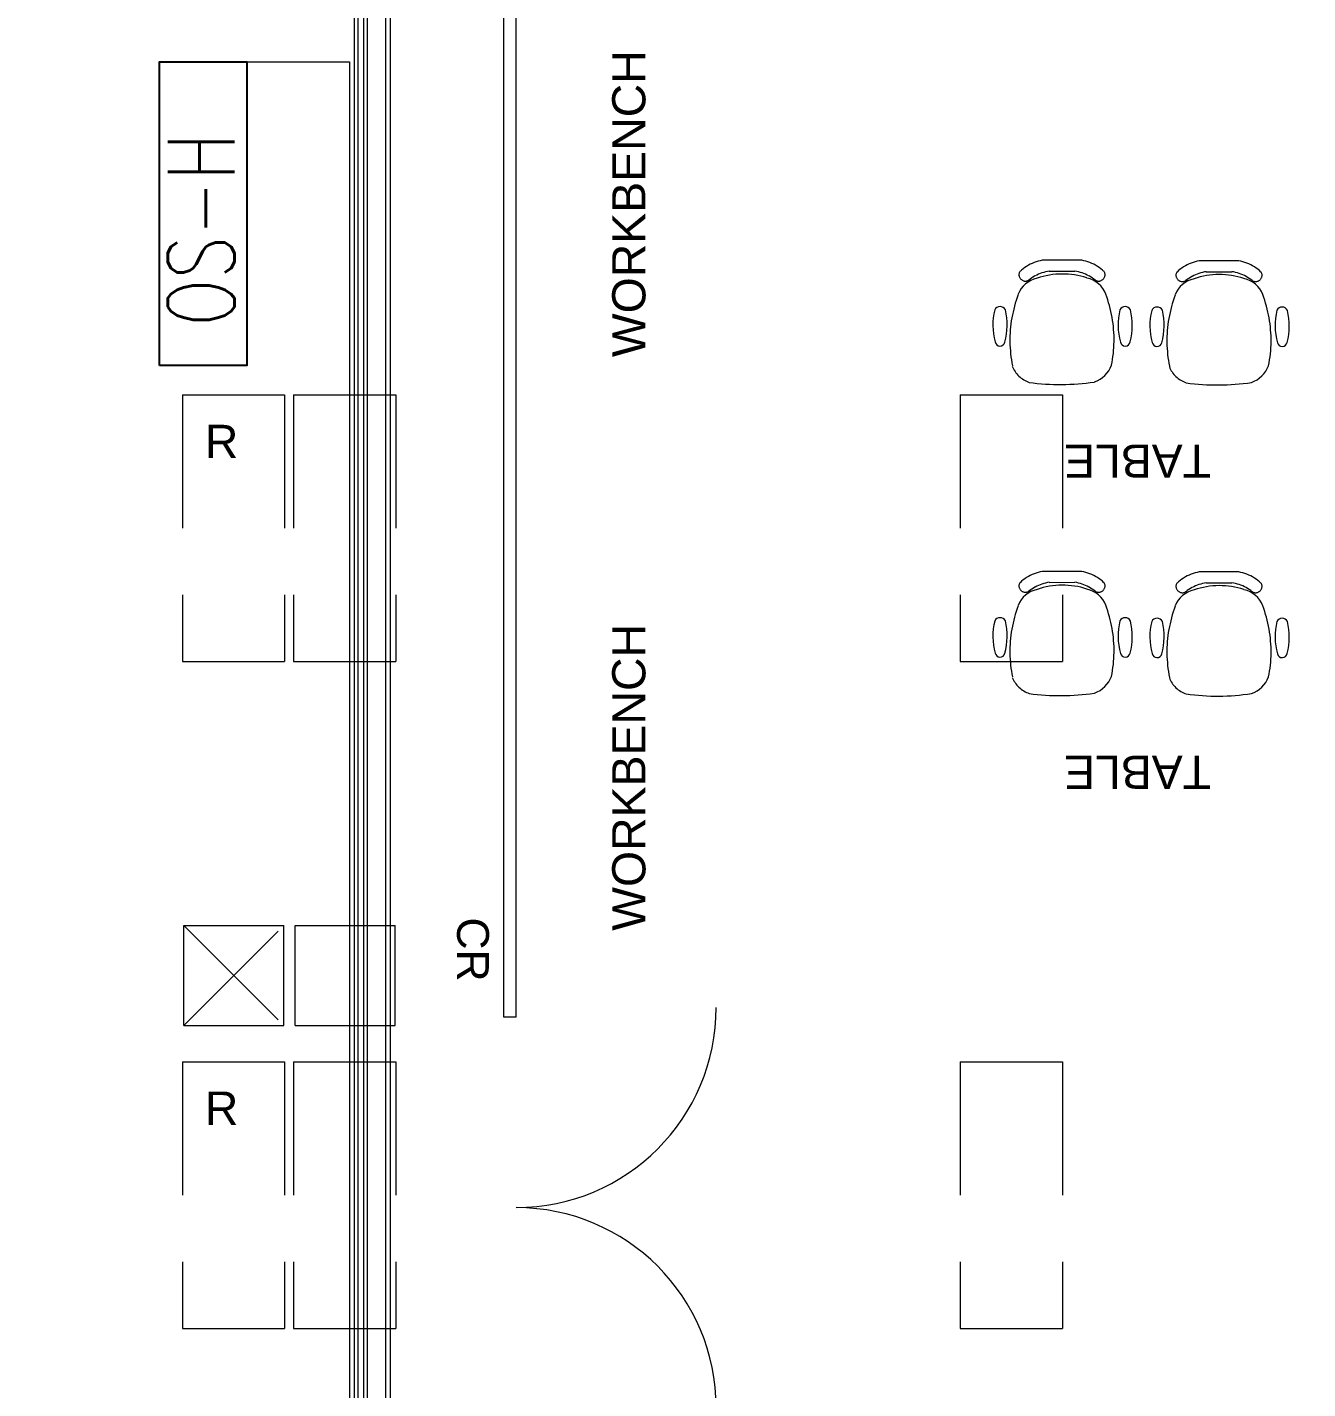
# Model space of a CAD drawing. Extents: x -6172 to 8039, y -4082 to 1639.
# Drawn here: x 286.9 to 517.4, y -257.9 to -12.9 of the extents above; entities that cross this region are included whole.
import ezdxf

# ---------------------------------------------------------------- set-up
doc = ezdxf.new("R2010")
doc.units = 0
doc.header["$LTSCALE"] = 96
doc.header["$MEASUREMENT"] = 0
doc.linetypes.add('SHORT_DASHES', pattern=[0.375, 0.25, -0.125])
doc.layers.get('0').update_dxf_attribs({"linetype": 'CONTINUOUS', "lineweight": 0})
for name, color, linetype, lineweight in [('21', 7, 'CONTINUOUS', 0), ('A-DOOR', 2, 'CONTINUOUS', 0), ('A-FURN-CHAR', 3, 'CONTINUOUS', 0), ('A-WALL-FULL', 6, 'CONTINUOUS', 0), ('FLT-Peripheral Wiring', 214, 'CONTINUOUS', 0), ('NTS_NOT_TO_STANDARDS', 7, 'CONTINUOUS', 0)]:
    doc.layers.add(name, color=color, linetype=linetype, lineweight=lineweight)
doc.layers.add('FLT-Occupancy-Sensor', color=160, linetype='CONTINUOUS')
doc.styles.add('ARIAL', font='ARIAL', dxfattribs={"height": 0.2})
doc.styles.add('SIM-00', font='SIMPLEX.SHX', dxfattribs={"width": 0.75})

# ---------------------------------------------------------------- blocks, each defined once
blk = doc.blocks.new('ZZ000001')
at = {"layer": '21', "color": 7, "linetype": 'SHORT_DASHES'}
for p, q in [((314.9, -79.06), (314.9, -127.07)), ((314.9, -79.06), (333.27, -79.06)), ((333.27, -79.06), (333.27, -127.07)), ((334.9, -79.06), (334.9, -127.07)), ((334.9, -79.06), (353.27, -79.06)), ((353.27, -79.06), (353.27, -127.07)), ((454.9, -79.06), (454.9, -127.07)), ((454.9, -79.06), (473.28, -79.06)), ((473.28, -79.06), (473.28, -127.07)), ((314.9, -127.07), (333.27, -127.07)), ((334.9, -127.07), (353.27, -127.07)), ((454.9, -127.07), (473.28, -127.07)), ((315.15, -192.57), (333.15, -174.57)), ((315.15, -174.57), (333.15, -192.57)), ((315.15, -192.57), (315.15, -174.57)), ((315.15, -174.57), (333.15, -174.57)), ((333.15, -192.57), (333.15, -174.57)), ((335.15, -192.57), (335.15, -174.57)), ((335.15, -174.57), (353.15, -174.57)), ((353.15, -192.57), (353.15, -174.57)), ((315.15, -192.57), (333.15, -192.57)), ((335.15, -192.57), (353.15, -192.57)), ((314.9, -199.07), (314.9, -247.07)), ((314.9, -199.07), (333.27, -199.07)), ((333.27, -199.07), (333.27, -247.07)), ((334.9, -199.07), (334.9, -247.07)), ((334.9, -199.07), (353.27, -199.07)), ((353.27, -199.07), (353.27, -247.07)), ((454.9, -199.07), (454.9, -247.07)), ((454.9, -199.07), (473.28, -199.07)), ((473.28, -199.07), (473.28, -247.07)), ((314.9, -247.07), (333.27, -247.07)), ((334.9, -247.07), (353.27, -247.07)), ((454.9, -247.07), (473.28, -247.07))]:
    blk.add_line(p, q, dxfattribs=at)
at = {"layer": '21', "color": 7, "linetype": 'SHORT_DASHES', "style": 'ARIAL'}
for p in [(318.9, -90.44), (318.9, -210.44)]:
    blk.add_text('R', height=6, dxfattribs=at).set_placement(p)
blk = doc.blocks.new('ZZ000128')
at = {"layer": 'A-FURN-CHAR', "color": 8, "linetype": 'Continuous'}
for p, q in [((505.05, -110.91), (497.88, -110.91)), ((499.16, -112.88), (503.78, -112.88))]:
    blk.add_line(p, q, dxfattribs=at)
for centre, radius, start, end in [((499.19, -118.4), 7.59, 122.7072, 134.0557), ((499.27, -118.52), 7.73, 111.5047, 122.7141), ((499.3, -118.59), 7.8, 100.379, 111.514), ((503.64, -118.59), 7.8, 68.4885, 79.6235), ((503.67, -118.52), 7.73, 57.288, 68.4973), ((503.74, -118.4), 7.59, 45.9465, 57.2951), ((497.97, -118.79), 4.73, 102.1659, 158.2822), ((494.84, -113.5), 1.13, 169.1746, 180.5725), ((494.85, -113.5), 1.14, 180.5741, 191.9064), ((494.84, -113.5), 1.12, 157.7269, 169.1754), ((494.86, -113.5), 1.15, 191.9066, 203.169), ((494.83, -113.5), 1.11, 146.2435, 157.7197), ((494.87, -113.5), 1.16, 203.1686, 214.3674), ((494.88, -113.49), 1.16, 214.3651, 225.5162), ((494.88, -113.49), 1.17, 225.5123, 236.6379), ((494.88, -113.49), 1.17, 236.6334, 247.76), ((494.88, -113.49), 1.16, 247.7588, 258.9124), ((494.88, -113.5), 1.16, 258.9075, 270.1105), ((494.88, -113.51), 1.15, 270.1134, 281.3806), ((494.88, -113.52), 1.13, 281.3776, 292.715), ((494.88, -113.53), 1.13, 292.7157, 304.1178), ((500.24, -120.41), 7.59, 118.6188, 128.7747), ((500.31, -120.53), 7.73, 108.5893, 118.6239), ((501.56, -127.47), 14.08, 71.7942, 108.9004), ((500.34, -120.61), 7.82, 98.6359, 108.5957), ((502.6, -120.61), 7.82, 71.4066, 81.3663), ((502.63, -120.53), 7.73, 61.3784, 71.4129), ((504.96, -118.75), 4.73, 21.7202, 77.8365), ((502.69, -120.41), 7.59, 51.2278, 61.3838), ((508.05, -113.53), 1.13, 235.8858, 247.2879), ((508.05, -113.52), 1.13, 247.2863, 258.6237), ((508.06, -113.51), 1.15, 258.624, 269.8912), ((508.06, -113.5), 1.16, 269.8912, 281.0941), ((508.06, -113.49), 1.16, 281.0905, 292.244), ((508.05, -113.49), 1.17, 292.2402, 303.3667), ((508.05, -113.49), 1.17, 303.3666, 314.4923), ((508.06, -113.49), 1.16, 314.4866, 325.6376), ((508.06, -113.5), 1.16, 325.6342, 336.833), ((508.1, -113.5), 1.11, 22.2813, 33.7574), ((508.1, -113.5), 1.12, 10.8283, 22.2768), ((508.07, -113.5), 1.15, 336.8329, 348.0953), ((508.08, -113.5), 1.14, 348.0972, 359.4295), ((508.09, -113.5), 1.13, 359.4292, 10.8271), ((516.1, -125.43), 24.02, 159.7041, 170.1031), ((486.82, -125.34), 24.02, 9.9022, 20.3038), ((500.61, -122.58), 11.58, 166.3326, 195.1423), ((490.32, -120.33), 1.08, 27.8985, 153.3234), ((480.02, -122.56), 11.58, 344.467, 13.6699), ((523.13, -122.56), 11.58, 166.3325, 195.5354), ((512.83, -120.33), 1.08, 26.6789, 152.1039), ((502.54, -122.58), 11.58, 344.8601, 13.6697), ((515.72, -125.36), 23.64, 170.1071, 180.6174), ((487.2, -125.27), 23.64, 359.3847, 9.8979), ((490.31, -125.46), 0.891, 189.3254, 347.0085), ((515.49, -125.36), 23.4, 180.6235, 191.2042), ((487.44, -125.27), 23.4, 348.7952, 359.3789), ((512.84, -125.46), 0.891, 192.9938, 350.677), ((505.48, -127.84), 5.3, 290.1727, 338.1288), ((497.11, -128.2), 4.91, 201.1507, 213.7063), ((497.14, -128.18), 4.96, 213.7158, 226.1974), ((497.2, -128.12), 5.04, 226.2029, 238.5517), ((497.25, -128.03), 5.14, 238.5538, 250.7376), ((501.18, -91.74), 41.53, 262.2404, 278.4682)]:
    blk.add_arc(centre, radius, start, end, dxfattribs=at)
blk = doc.blocks.new('ZZ000129')
at = {"layer": 'A-FURN-CHAR', "color": 8, "linetype": 'Continuous'}
for p, q in [((476.79, -110.83), (469.62, -110.83)), ((470.9, -112.8), (475.51, -112.79))]:
    blk.add_line(p, q, dxfattribs=at)
for centre, radius, start, end in [((470.93, -118.31), 7.59, 122.7072, 134.0557), ((471.01, -118.43), 7.73, 111.5047, 122.7141), ((471.04, -118.5), 7.8, 100.379, 111.514), ((475.38, -118.5), 7.8, 68.4885, 79.6235), ((475.4, -118.43), 7.73, 57.288, 68.4973), ((475.48, -118.31), 7.59, 45.9465, 57.2951), ((469.71, -118.7), 4.73, 102.1659, 158.2822), ((466.58, -113.42), 1.13, 169.1746, 180.5725), ((466.59, -113.42), 1.14, 180.5741, 191.9064), ((466.57, -113.42), 1.12, 157.7269, 169.1754), ((466.6, -113.41), 1.15, 191.9066, 203.169), ((466.57, -113.41), 1.11, 146.2435, 157.7197), ((466.61, -113.41), 1.16, 203.1686, 214.3674), ((466.62, -113.41), 1.16, 214.3651, 225.5162), ((466.62, -113.4), 1.17, 225.5123, 236.6379), ((466.62, -113.4), 1.17, 236.6334, 247.76), ((466.62, -113.41), 1.16, 247.7588, 258.9124), ((466.62, -113.42), 1.16, 258.9075, 270.1105), ((466.62, -113.43), 1.15, 270.1134, 281.3806), ((466.62, -113.44), 1.13, 281.3776, 292.715), ((466.62, -113.45), 1.13, 292.7157, 304.1178), ((471.98, -120.32), 7.59, 118.6188, 128.7747), ((472.05, -120.44), 7.73, 108.5893, 118.6239), ((473.29, -127.38), 14.08, 71.7942, 108.9004), ((472.08, -120.52), 7.82, 98.6359, 108.5957), ((474.34, -120.52), 7.82, 71.4066, 81.3663), ((474.36, -120.44), 7.73, 61.3784, 71.4129), ((476.7, -118.66), 4.73, 21.7202, 77.8365), ((474.43, -120.32), 7.59, 51.2278, 61.3838), ((479.79, -113.44), 1.13, 235.8858, 247.2879), ((479.79, -113.44), 1.13, 247.2863, 258.6237), ((479.8, -113.43), 1.15, 258.624, 269.8912), ((479.8, -113.42), 1.16, 269.8912, 281.0941), ((479.79, -113.41), 1.16, 281.0905, 292.244), ((479.79, -113.4), 1.17, 292.2402, 303.3667), ((479.79, -113.4), 1.17, 303.3666, 314.4923), ((479.8, -113.41), 1.16, 314.4866, 325.6376), ((479.8, -113.41), 1.16, 325.6342, 336.833), ((479.84, -113.41), 1.11, 22.2813, 33.7574), ((479.81, -113.41), 1.15, 336.8329, 348.0953), ((479.84, -113.42), 1.12, 10.8283, 22.2768), ((479.82, -113.42), 1.14, 348.0972, 359.4295), ((479.83, -113.42), 1.13, 359.4292, 10.8271), ((487.84, -125.34), 24.02, 159.7041, 170.1031), ((458.56, -125.25), 24.02, 9.9022, 20.3038), ((472.35, -122.49), 11.58, 166.3326, 195.1423), ((462.06, -120.24), 1.08, 27.8985, 153.3234), ((451.76, -122.47), 11.58, 344.467, 13.6699), ((494.87, -122.47), 11.58, 166.3325, 195.5354), ((484.57, -120.24), 1.08, 26.6789, 152.1039), ((474.28, -122.49), 11.58, 344.8601, 13.6697), ((487.46, -125.27), 23.64, 170.1071, 180.6174), ((458.94, -125.18), 23.64, 359.3847, 9.8979), ((462.05, -125.37), 0.891, 189.3254, 347.0085), ((487.23, -125.27), 23.4, 180.6235, 191.2042), ((459.17, -125.18), 23.4, 348.7952, 359.3789), ((484.58, -125.37), 0.891, 192.9938, 350.677), ((477.22, -127.75), 5.3, 290.1727, 338.1288), ((468.84, -128.12), 4.91, 201.1507, 213.7063), ((468.88, -128.09), 4.96, 213.7158, 226.1974), ((468.94, -128.03), 5.04, 226.2029, 238.5517), ((468.99, -127.95), 5.14, 238.5538, 250.7376), ((472.91, -91.66), 41.53, 262.2404, 278.4682)]:
    blk.add_arc(centre, radius, start, end, dxfattribs=at)
blk = doc.blocks.new('ZZ000134')
at = {"layer": 'A-FURN-CHAR', "color": 8, "linetype": 'Continuous'}
for p, q in [((505.05, -54.91), (497.88, -54.91)), ((499.16, -56.88), (503.78, -56.88))]:
    blk.add_line(p, q, dxfattribs=at)
for centre, radius, start, end in [((499.19, -62.4), 7.59, 122.7072, 134.0557), ((499.27, -62.52), 7.73, 111.5047, 122.7141), ((499.3, -62.59), 7.8, 100.379, 111.514), ((503.64, -62.59), 7.8, 68.4885, 79.6235), ((503.67, -62.52), 7.73, 57.288, 68.4973), ((503.74, -62.4), 7.59, 45.9465, 57.2951), ((497.97, -62.79), 4.73, 102.1659, 158.2822), ((494.84, -57.5), 1.13, 169.1746, 180.5725), ((494.85, -57.5), 1.14, 180.5741, 191.9064), ((494.84, -57.5), 1.12, 157.7269, 169.1754), ((494.86, -57.5), 1.15, 191.9066, 203.169), ((494.83, -57.5), 1.11, 146.2435, 157.7197), ((494.87, -57.5), 1.16, 203.1686, 214.3674), ((494.88, -57.49), 1.16, 214.3651, 225.5162), ((494.88, -57.49), 1.17, 225.5123, 236.6379), ((494.88, -57.49), 1.17, 236.6334, 247.76), ((494.88, -57.49), 1.16, 247.7588, 258.9124), ((494.88, -57.5), 1.16, 258.9075, 270.1105), ((494.88, -57.51), 1.15, 270.1134, 281.3806), ((494.88, -57.52), 1.13, 281.3776, 292.715), ((494.88, -57.53), 1.13, 292.7157, 304.1178), ((500.24, -64.41), 7.59, 118.6188, 128.7747), ((500.31, -64.53), 7.73, 108.5893, 118.6239), ((501.56, -71.47), 14.08, 71.7942, 108.9004), ((500.34, -64.61), 7.82, 98.6359, 108.5957), ((502.6, -64.61), 7.82, 71.4066, 81.3663), ((502.63, -64.53), 7.73, 61.3784, 71.4129), ((504.96, -62.75), 4.73, 21.7202, 77.8365), ((502.69, -64.41), 7.59, 51.2278, 61.3838), ((508.05, -57.53), 1.13, 235.8858, 247.2879), ((508.05, -57.52), 1.13, 247.2863, 258.6237), ((508.06, -57.51), 1.15, 258.624, 269.8912), ((508.06, -57.5), 1.16, 269.8912, 281.0941), ((508.06, -57.49), 1.16, 281.0905, 292.244), ((508.05, -57.49), 1.17, 292.2402, 303.3667), ((508.05, -57.49), 1.17, 303.3666, 314.4923), ((508.06, -57.49), 1.16, 314.4866, 325.6376), ((508.06, -57.5), 1.16, 325.6342, 336.833), ((508.1, -57.5), 1.11, 22.2813, 33.7574), ((508.1, -57.5), 1.12, 10.8283, 22.2768), ((508.07, -57.5), 1.15, 336.8329, 348.0953), ((508.08, -57.5), 1.14, 348.0972, 359.4295), ((508.09, -57.5), 1.13, 359.4292, 10.8271), ((516.1, -69.43), 24.02, 159.7041, 170.1031), ((486.82, -69.34), 24.02, 9.9022, 20.3038), ((490.32, -64.33), 1.08, 27.8985, 153.3234), ((512.83, -64.33), 1.08, 26.6789, 152.1039), ((500.61, -66.58), 11.58, 166.3326, 195.1423), ((480.02, -66.56), 11.58, 344.467, 13.6699), ((515.72, -69.36), 23.64, 170.1071, 180.6174), ((487.2, -69.27), 23.64, 359.3847, 9.8979), ((523.13, -66.56), 11.58, 166.3325, 195.5354), ((502.54, -66.58), 11.58, 344.8601, 13.6697), ((490.31, -69.46), 0.891, 189.3254, 347.0085), ((515.49, -69.36), 23.4, 180.6235, 191.2042), ((487.44, -69.27), 23.4, 348.7952, 359.3789), ((512.84, -69.46), 0.891, 192.9938, 350.677), ((497.11, -72.2), 4.91, 201.1507, 213.7063), ((497.14, -72.18), 4.96, 213.7158, 226.1974), ((497.2, -72.12), 5.04, 226.2029, 238.5517), ((505.48, -71.84), 5.3, 290.1727, 338.1288), ((497.25, -72.03), 5.14, 238.5538, 250.7376), ((501.18, -35.74), 41.53, 262.2404, 278.4682)]:
    blk.add_arc(centre, radius, start, end, dxfattribs=at)
blk = doc.blocks.new('ZZ000135')
at = {"layer": 'A-FURN-CHAR', "color": 8, "linetype": 'Continuous'}
for p, q in [((476.79, -54.83), (469.62, -54.83)), ((470.9, -56.8), (475.51, -56.79))]:
    blk.add_line(p, q, dxfattribs=at)
for centre, radius, start, end in [((470.93, -62.31), 7.59, 122.7072, 134.0557), ((471.01, -62.43), 7.73, 111.5047, 122.7141), ((471.04, -62.5), 7.8, 100.379, 111.514), ((475.38, -62.5), 7.8, 68.4885, 79.6235), ((475.4, -62.43), 7.73, 57.288, 68.4973), ((475.48, -62.31), 7.59, 45.9465, 57.2951), ((469.71, -62.7), 4.73, 102.1659, 158.2822), ((466.58, -57.42), 1.13, 169.1746, 180.5725), ((466.59, -57.42), 1.14, 180.5741, 191.9064), ((466.57, -57.42), 1.12, 157.7269, 169.1754), ((466.6, -57.41), 1.15, 191.9066, 203.169), ((466.57, -57.41), 1.11, 146.2435, 157.7197), ((466.61, -57.41), 1.16, 203.1686, 214.3674), ((466.62, -57.41), 1.16, 214.3651, 225.5162), ((466.62, -57.4), 1.17, 225.5123, 236.6379), ((466.62, -57.4), 1.17, 236.6334, 247.76), ((466.62, -57.41), 1.16, 247.7588, 258.9124), ((466.62, -57.42), 1.16, 258.9075, 270.1105), ((466.62, -57.43), 1.15, 270.1134, 281.3806), ((466.62, -57.44), 1.13, 281.3776, 292.715), ((466.62, -57.45), 1.13, 292.7157, 304.1178), ((471.98, -64.32), 7.59, 118.6188, 128.7747), ((472.05, -64.44), 7.73, 108.5893, 118.6239), ((473.29, -71.38), 14.08, 71.7942, 108.9004), ((472.08, -64.52), 7.82, 98.6359, 108.5957), ((474.34, -64.52), 7.82, 71.4066, 81.3663), ((474.36, -64.44), 7.73, 61.3784, 71.4129), ((476.7, -62.66), 4.73, 21.7202, 77.8365), ((474.43, -64.32), 7.59, 51.2278, 61.3838), ((479.79, -57.44), 1.13, 235.8858, 247.2879), ((479.79, -57.44), 1.13, 247.2863, 258.6237), ((479.8, -57.43), 1.15, 258.624, 269.8912), ((479.8, -57.42), 1.16, 269.8912, 281.0941), ((479.79, -57.41), 1.16, 281.0905, 292.244), ((479.79, -57.4), 1.17, 292.2402, 303.3667), ((479.79, -57.4), 1.17, 303.3666, 314.4923), ((479.8, -57.41), 1.16, 314.4866, 325.6376), ((479.8, -57.41), 1.16, 325.6342, 336.833), ((479.84, -57.41), 1.11, 22.2813, 33.7574), ((479.81, -57.41), 1.15, 336.8329, 348.0953), ((479.84, -57.42), 1.12, 10.8283, 22.2768), ((479.82, -57.42), 1.14, 348.0972, 359.4295), ((479.83, -57.42), 1.13, 359.4292, 10.8271), ((487.84, -69.34), 24.02, 159.7041, 170.1031), ((458.56, -69.25), 24.02, 9.9022, 20.3038), ((462.06, -64.24), 1.08, 27.8985, 153.3234), ((484.57, -64.24), 1.08, 26.6789, 152.1039), ((472.35, -66.49), 11.58, 166.3326, 195.1423), ((451.76, -66.47), 11.58, 344.467, 13.6699), ((487.46, -69.27), 23.64, 170.1071, 180.6174), ((458.94, -69.18), 23.64, 359.3847, 9.8979), ((494.87, -66.47), 11.58, 166.3325, 195.5354), ((474.28, -66.49), 11.58, 344.8601, 13.6697), ((462.05, -69.37), 0.891, 189.3254, 347.0085), ((487.23, -69.27), 23.4, 180.6235, 191.2042), ((459.17, -69.18), 23.4, 348.7952, 359.3789), ((484.58, -69.37), 0.891, 192.9938, 350.677), ((468.84, -72.12), 4.91, 201.1507, 213.7063), ((468.88, -72.09), 4.96, 213.7158, 226.1974), ((468.94, -72.03), 5.04, 226.2029, 238.5517), ((477.22, -71.75), 5.3, 290.1727, 338.1288), ((468.99, -71.95), 5.14, 238.5538, 250.7376), ((472.91, -35.66), 41.53, 262.2404, 278.4682)]:
    blk.add_arc(centre, radius, start, end, dxfattribs=at)
blk = doc.blocks.new('FLT-Occupancy Sensor Hallway')
at = {"layer": 'FLT-Occupancy-Sensor'}
blk.add_lwpolyline([(0, 0), (54.64, 0), (54.64, -15.71), (0, -15.71)], close=True, dxfattribs=at)
at = {"layer": 'FLT-Occupancy-Sensor', "insert": (7.08, -1.46), "char_height": 12, "width": 54.6376, "attachment_point": 1, "style": 'SIM-00'}
blk.add_mtext('OS-H', dxfattribs=at)

msp = doc.modelspace()

# ---------------------------------------------------------------- linework, layer by layer
at = {"layer": 'A-DOOR', "const_width": 0.00174}
msp.add_lwpolyline([(374.98, -192.87), (410.97, -192.87), (410.97, -191.11), (374.98, -191.11), (374.98, -192.87)], dxfattribs=at)
at = {"layer": 'A-DOOR'}
for centre, start, end in [((374.97, -189.31), 270, 0), ((374.97, -261.34), 0, 90)]:
    msp.add_arc(centre, 36, start, end, dxfattribs=at)
at = {"layer": 'A-WALL-FULL'}
for p, q in [((372.73, -191.08), (372.73, 107.57)), ((374.98, -191.08), (374.98, 107.57)), ((374.98, -191.08), (372.73, -191.08))]:
    msp.add_line(p, q, dxfattribs=at)
at = {"layer": 'FLT-Peripheral Wiring'}
for points in [[(182.85, 881.12), (182.85, 221.71), (351.41, 221.71), (351.41, -307.74), (888.44, -307.74), (888.44, -1195.48), (973.25, -1195.48)], [(142.31, 770.96), (179.72, 770.96), (179.72, 218.68), (348.15, 218.68), (348.15, -310.15), (887.01, -310.15), (887.01, -1196.7), (973.25, -1196.7)], [(-136.1, 587.3), (178.65, 587.3), (178.65, 217.71), (347.49, 217.71), (347.49, -310.91), (886.29, -310.91), (886.29, -1196.85), (973.25, -1196.85)], [(162.15, 412.05), (177.65, 412.05), (177.65, 216.97), (346.46, 216.97), (346.46, -311.8), (885.69, -311.8), (885.69, -1197.17), (973.25, -1197.17)], [(136, 200.71), (179.75, 200.71), (179.75, 216.18), (345.78, 216.18), (345.78, -312.48), (884.83, -312.48), (884.83, -1197.57), (973.25, -1197.57)], [(383.15, 105.83), (352.3, 105.83), (352.3, -306.93), (889.12, -306.93), (889.12, -1194.89), (973.25, -1194.89)], [(326.49, -19.13), (344.96, -19.13), (344.96, -313.13), (883.94, -313.13), (883.94, -1198.02), (973.25, -1198.02)]]:
    msp.add_lwpolyline(points, dxfattribs=at)

# ---------------------------------------------------------------- block references
for name in ['ZZ000001', 'ZZ000135', 'ZZ000134', 'ZZ000129', 'ZZ000128']:
    msp.add_blockref(name, (0, 0))
at = {"layer": 'FLT-Occupancy-Sensor', "rotation": 90}
msp.add_blockref('FLT-Occupancy Sensor Hallway', (310.78, -73.77), dxfattribs=at)

# ---------------------------------------------------------------- texts
at = {"layer": 'NTS_NOT_TO_STANDARDS', "style": 'ARIAL'}
for s, height, rotation, p in [('WORKBENCH', 5.979, 90, (398.22, -72.26)), ('TABLE', 5.979, 180, (500.03, -87.99)), ('WORKBENCH', 5.979, 90, (398.22, -175.51)), ('TABLE', 5.979, 180, (500.03, -143.99)), ('CR', 5.727, 270, (364.32, -173.1))]:
    msp.add_text(s, height=height, rotation=rotation, dxfattribs=at).set_placement(p)

doc.saveas('drawing.dxf')
